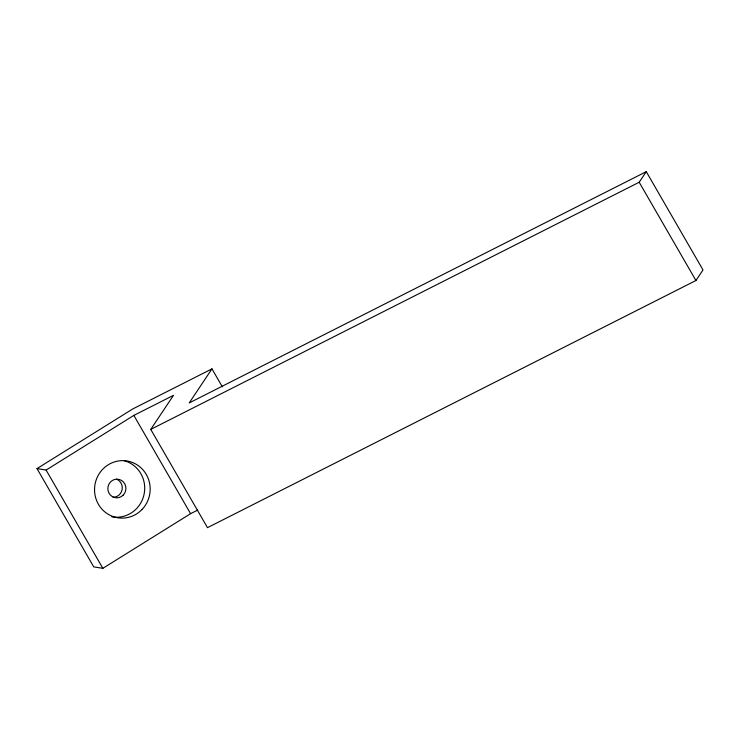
<?xml version="1.0" encoding="UTF-8"?>
<svg xmlns="http://www.w3.org/2000/svg" width="740" height="740" viewBox="0 0 740 740"><rect width="100%" height="100%" fill="white"/><g stroke="black" fill="none" stroke-linecap="round" stroke-linejoin="round"><path stroke-width="1.11" d="M222.287 386.743L211.964 368.871L189.218 402.93L646.26 171.671L703 269.943L695.933 280.516L207.487 527.666L150.747 429.394L173.502 395.336L133.847 415.399L46.111 470.057L37 468.605L93.74 566.877L102.851 568.329L190.587 513.68L197.7 510.073M150.747 429.394L639.193 182.244L646.26 171.671M37 468.605L132.747 408.952L211.964 368.871M639.193 182.244L695.933 280.516M133.847 415.399L190.587 513.68M46.111 470.057L102.851 568.329M116.504 479.168A9.352 9.037 -80.9 0 1 113.063 497.262M123.931 460.622A28.768 27.796 -80.9 0 1 144.05 494.431A28.768 27.796 -80.9 0 1 111.87 516.825M123.154 495.162A9.352 9.037 -80.9 0 0 119.399 479.502A9.352 9.037 -80.9 0 0 108.105 490.833A9.352 9.037 -80.9 0 0 123.154 495.162M142.154 509.351A28.768 27.796 -80.9 0 0 129.398 461.492A28.768 27.796 -80.9 0 0 95.525 497.271A28.768 27.796 -80.9 0 0 142.154 509.351"/></g></svg>
